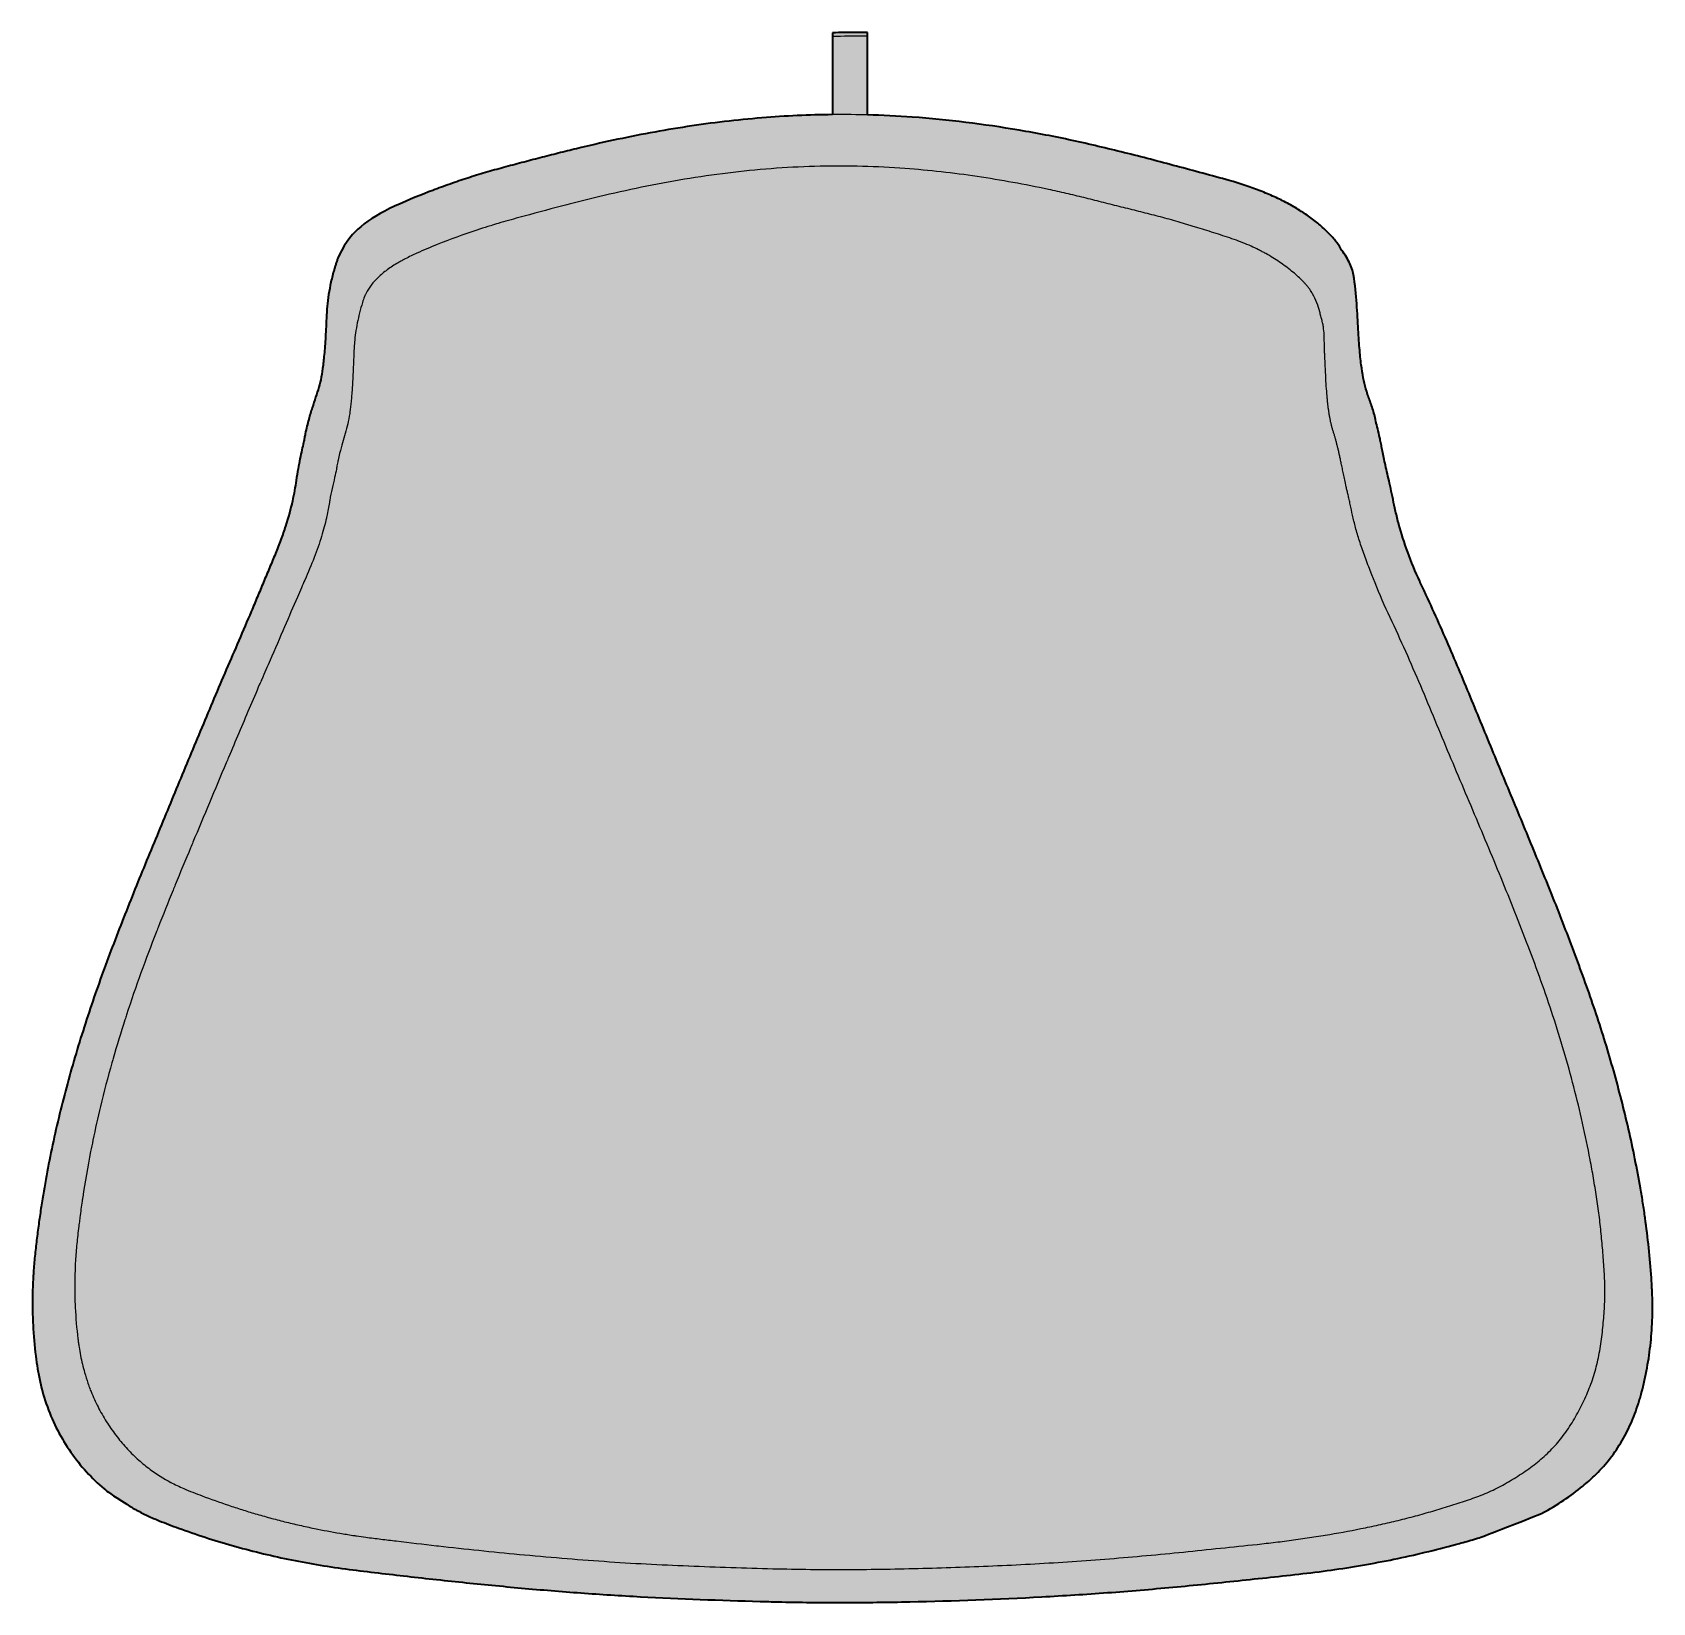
# Model space of a CAD drawing. Header units: millimetres. Extents: x 0 to 1796, y -1115 to 757.
# Drawn here: x 1173 to 1731, y -982 to -440 of the extents above; entities that cross this region are included whole.
import ezdxf

# ---------------------------------------------------------------- set-up
doc = ezdxf.new("R2010")
doc.units = ezdxf.units.MM
doc.layers.add('Blocks', color=7, linetype='Continuous')
doc.layers.add('Blocks$Fill', color=7, linetype='Continuous', true_color=0xffffff)
doc.layers.add('Blocks$Inner', color=7, linetype='Continuous', lineweight=25, true_color=0x007f00)
doc.layers.add('Blocks$Outline', color=7, linetype='Continuous', lineweight=35, true_color=0xff3f3f)

# ---------------------------------------------------------------- blocks, each defined once
blk = doc.blocks.new('PK9 Dining Chair Top')
at = {"layer": 'Blocks$Fill'}
blk.add_hatch(color=256, dxfattribs=at).paths.add_polyline_path([(92.14, 242.36), (90.43, 241.53), (88.8, 240.69), (87.25, 239.84), (85.77, 238.97), (84.36, 238.08), (83.02, 237.17), (82.38, 236.71), (81.75, 236.24), (81.14, 235.77), (80.54, 235.29), (80.04, 234.88), (79.55, 234.45), (79.07, 234.01), (78.59, 233.56), (78.12, 233.08), (77.66, 232.57), (77.19, 232.04), (76.73, 231.46), (76.27, 230.84), (75.8, 230.18), (75.33, 229.47), (74.86, 228.7), (74.38, 227.88), (73.89, 226.98), (73.39, 226.03), (72.88, 224.99), (72.76, 224.72), (72.65, 224.46), (72.45, 223.93), (72.26, 223.38), (72.07, 222.83), (71.72, 221.73), (71.08, 219.49), (70.52, 217.26), (70.03, 215.07), (69.63, 212.93), (69.3, 210.84), (69.17, 209.82), (69.06, 208.81), (68.89, 206.85), (68.05, 192.58), (67.8, 189.86), (67.52, 187.46), (67.24, 185.34), (67.09, 184.36), (66.93, 183.42), (66.74, 182.5), (66.54, 181.61), (66.32, 180.74), (66.08, 179.87), (65.55, 178.16), (63.78, 172.85), (63.18, 170.9), (62.58, 168.79), (61.97, 166.45), (61.68, 165.18), (61.4, 163.83), (60.8, 160.85), (58.91, 151.75), (58.24, 147.7), (57.7, 144.32), (57.36, 142.49), (56.95, 140.56), (56.47, 138.55), (55.92, 136.44), (55.3, 134.26), (54.6, 132.02), (53.83, 129.71), (52.99, 127.34), (51.11, 122.49), (1.19, 3.02), (-6.56, -16.98), (-10.17, -26.91), (-13.58, -36.96), (-16.87, -47.33), (-19.92, -57.76), (-22.68, -68.23), (-25.17, -78.82), (-27.36, -89.48), (-29.24, -100.15), (-30.8, -110.88), (-31.48, -116.43), (-32.07, -121.99), (-32.29, -124.7), (-32.46, -127.37), (-32.58, -130.05), (-32.66, -132.73), (-32.69, -135.43), (-32.67, -138.13), (-32.6, -140.83), (-32.49, -143.55), (-32.1, -149.02), (-31.56, -154.34), (-31.27, -156.52), (-30.94, -158.72), (-30.54, -160.98), (-30.07, -163.22), (-29.54, -165.43), (-28.94, -167.62), (-28.27, -169.78), (-27.54, -171.91), (-26.74, -174), (-25.88, -176.06), (-24.96, -178.08), (-23.97, -180.06), (-22.92, -181.99), (-21.82, -183.88), (-20.66, -185.72), (-19.44, -187.52), (-18.17, -189.28), (-16.85, -190.99), (-15.48, -192.66), (-14.07, -194.27), (-12.6, -195.83), (-11.09, -197.34), (-9.54, -198.79), (-8.74, -199.49), (-7.51, -200.53), (-7.03, -200.91), (-6.45, -201.34), (-5.7, -201.87), (-3.54, -203.31), (-0.14, -205.47), (1.54, -206.52), (3.25, -207.5), (4.2, -208.02), (5.16, -208.51), (7.1, -209.45), (9.05, -210.33), (11.04, -211.16), (17.72, -213.71), (22.28, -215.32), (26.88, -216.86), (31.53, -218.32), (36.23, -219.71), (40.97, -221.01), (45.76, -222.23), (50.59, -223.37), (55.45, -224.42), (60.35, -225.39), (65.28, -226.27), (75.24, -227.77), (115.6, -232.4), (156.46, -236.06), (177.03, -237.37), (218.28, -238.99), (224.33, -239.14), (247.13, -239.39), (269.93, -239.11), (315.42, -237.42), (338.07, -235.97), (383.08, -231.84), (405.4, -229.42), (416.52, -227.99), (427.37, -226.25), (438.2, -224.16), (448.91, -221.74), (459.44, -219.01), (465.32, -217.33), (466.21, -217.04), (469.46, -215.85), (487.71, -208.63), (489.9, -207.46), (491.87, -206.34), (493.7, -205.22), (495.44, -204.09), (497.14, -202.92), (498.81, -201.71), (500.43, -200.47), (502, -199.21), (503.02, -198.36), (504.01, -197.5), (505.01, -196.6), (505.99, -195.67), (507.28, -194.39), (508.52, -193.07), (509.72, -191.72), (510.88, -190.32), (511.99, -188.88), (513.07, -187.4), (514.09, -185.88), (515.07, -184.32), (516.01, -182.72), (516.89, -181.08), (517.73, -179.42), (518.51, -177.73), (519.25, -176.02), (519.93, -174.3), (520.56, -172.56), (521.15, -170.74), (521.72, -168.86), (522.25, -166.97), (522.79, -164.84), (523.29, -162.7), (523.74, -160.56), (524.16, -158.4), (524.54, -156.22), (524.87, -154.05), (525.16, -151.88), (525.41, -149.72), (525.62, -147.55), (525.78, -145.37), (525.91, -143.18), (525.99, -140.98), (526.03, -138.77), (526.02, -136.55), (525.9, -132.11), (525.64, -127.37), (525.24, -122.19), (524.75, -117.01), (523.49, -106.69), (521.89, -96.48), (519.97, -86.25), (517.77, -76.07), (515.33, -65.99), (512.65, -56), (509.73, -46.11), (506.61, -36.33), (503.28, -26.67), (496.08, -7.26), (464.75, 69.38), (452.39, 98.53), (447.97, 108.17), (447.46, 109.26), (445.74, 112.97), (443.57, 117.97), (442.57, 120.46), (441.63, 122.95), (440.76, 125.41), (439.96, 127.85), (439.22, 130.24), (438.56, 132.58), (437.96, 134.86), (437.44, 137.06), (433.11, 156.73), (432.35, 160.75), (431.98, 162.48), (430.1, 170.43), (429.82, 171.51), (429.5, 172.55), (429.17, 173.57), (427.79, 177.45), (427.48, 178.39), (427.19, 179.33), (426.93, 180.27), (426.7, 181.22), (426.48, 182.19), (426.28, 183.19), (426.09, 184.23), (425.73, 186.46), (425.4, 188.98), (425.11, 191.85), (424.11, 207.53), (423.71, 212.38), (423.13, 217.49), (423.03, 218.16), (422.93, 218.69), (422.81, 219.23), (422.67, 219.77), (422.51, 220.32), (422.33, 220.87), (422.13, 221.42), (421.9, 221.98), (421.66, 222.54), (421.39, 223.1), (421.1, 223.67), (420.79, 224.24), (420.46, 224.81), (420.11, 225.39), (419.73, 225.96), (419.33, 226.53), (418.83, 227.22), (418.44, 227.87), (418.03, 228.52), (417.6, 229.16), (417.13, 229.81), (416.6, 230.51), (416.03, 231.2), (415.42, 231.9), (414.78, 232.6), (414.1, 233.3), (413.39, 234), (412.63, 234.71), (411.84, 235.41), (411.01, 236.12), (410.15, 236.82), (409.25, 237.52), (408.33, 238.22), (407.37, 238.91), (406.4, 239.59), (405.4, 240.25), (404.38, 240.91), (403.34, 241.55), (402.29, 242.17), (400.13, 243.38), (397.91, 244.52), (395.62, 245.61), (393.23, 246.66), (390.75, 247.66), (388.19, 248.62), (385.55, 249.54), (382.82, 250.42), (380, 251.25), (343.92, 260.83), (325.86, 265.07), (316.76, 266.93), (307.62, 268.59), (298.45, 270.05), (289.24, 271.29), (280.01, 272.32), (270.75, 273.1), (263.02, 273.57), (255.29, 273.86), (255.29, 302.32), (251.19, 302.33), (243.29, 302.19), (243.29, 273.96), (237.19, 273.84), (231.08, 273.61), (218.89, 272.84), (212.42, 272.25), (205.97, 271.55), (199.54, 270.74), (193.11, 269.82), (180.32, 267.65), (167.6, 265.11), (154.96, 262.21), (129.81, 255.73), (123.57, 253.97), (117.42, 252.07), (111.38, 250.01), (105.4, 247.83), (99.31, 245.43)], flags=0)
at = {"layer": 'Blocks$Inner'}
for p, q in [((243.29, 273.96), (243.29, 302.19)), ((255.29, 302.32), (255.29, 273.86))]:
    blk.add_line(p, q, dxfattribs=at)
for points, knots in [([(243.29, 302.19), (245.92, 302.27), (249.92, 302.34), (253.92, 302.33), (255.29, 302.32)], [28.2302908, 28.2302908, 28.2302908, 28.2302908, 28.27378068, 28.29636805, 28.29636805, 28.29636805, 28.29636805]), ([(255.29, 301.02), (254.94, 301.03), (250.94, 301.05), (246.94, 301), (243.29, 300.89)], [0.11927502, 0.11927502, 0.11927502, 0.11927502, 0.125, 0.18513668, 0.18513668, 0.18513668, 0.18513668]), ([(270.75, 273.1), (262.11, 273.72), (244.82, 274.31), (218.86, 273.15), (197.37, 270.62), (180.31, 267.71), (167.58, 265.16), (157.05, 262.74), (148.66, 260.66), (142.39, 259.04), (136.1, 257.4), (129.81, 255.74), (123.56, 254), (117.41, 252.1), (111.36, 250.03), (103.4, 247.13), (97.54, 244.74), (92.14, 242.36)], [2.079688, 2.079688, 2.079688, 2.079688, 2.222545, 2.365402, 2.50826, 2.579688, 2.651117, 2.722545, 2.75826, 2.793974, 2.829688, 2.865402, 2.901117, 2.936831, 2.972545, 3.00826, 3.079688, 3.079688, 3.079688, 3.079688]), ([(380, 251.25), (373.95, 252.93), (364.89, 255.37), (352.91, 258.55), (343.92, 260.84), (334.91, 263.04), (322.86, 265.79), (301.55, 269.89), (283.12, 272.22), (270.75, 273.1)], [1.079688, 1.079688, 1.079688, 1.079688, 1.246355, 1.329688, 1.413022, 1.496355, 1.579688, 1.746355, 2.079688, 2.079688, 2.079688, 2.079688]), ([(268.23, 255.37), (263.36, 255.73), (253.6, 256.22), (238.83, 256.26), (223.94, 255.56), (208.96, 254.14), (194.03, 252.07), (179.16, 249.37), (165.62, 246.37), (157.04, 244.25), (153.36, 243.31)], [2, 2, 2, 2, 16.71691, 31.433821, 46.515653, 61.597486, 76.744304, 91.891121, 107.039383, 118.48665, 118.48665, 118.48665, 118.48665]), ([(433.49, 104.84), (431.71, 109.01), (429.3, 114.91), (426.98, 121.13), (425.79, 124.49), (424.97, 126.91), (424.24, 129.25), (423.4, 132.26), (422.57, 135.79), (421.9, 138.93), (421.42, 141.19), (421.05, 142.77), (420.7, 144.22), (420.3, 146), (419.88, 147.96), (419.47, 150.02), (419.07, 151.9), (418.7, 153.59), (418.38, 155.08), (418.09, 156.45), (417.8, 157.75), (417.5, 158.99), (417.22, 160.15), (416.94, 161.26), (416.65, 162.36), (416.32, 163.45), (415.97, 164.53), (415.64, 165.6), (415.34, 166.66), (415.09, 167.72), (414.87, 168.79), (414.67, 169.88), (414.48, 171.01), (414.31, 172.19), (414.15, 173.42), (414, 174.73), (413.82, 176.61), (413.6, 179.27), (413.35, 182.96), (413.21, 186.5), (413.1, 189.2), (413.03, 190.81), (412.94, 192.04), (412.88, 193.3), (412.86, 195.02), (412.85, 197.23), (412.71, 199.54), (412.45, 201.21), (412.25, 202.17), (412.06, 202.91), (411.86, 203.64), (411.6, 204.64), (411.14, 206.41), (410.36, 209), (409.18, 211.63), (408.01, 213.46), (407.23, 214.5), (406.58, 215.27), (405.87, 216.05), (404.85, 217.1), (402.89, 218.95), (399.64, 221.59), (395.91, 224.13), (393.11, 225.78), (391.46, 226.68), (389.8, 227.54), (387.6, 228.58), (383.81, 230.15), (378.7, 231.96), (373.4, 233.64), (369.73, 234.76), (367.67, 235.39), (366.15, 235.86), (364.65, 236.32), (362.64, 236.92), (359.14, 237.92), (354.12, 239.25), (348.1, 240.76), (342.06, 242.27), (335.99, 243.82), (329.93, 245.33), (323.84, 246.78), (315.7, 248.59), (305.47, 250.61), (289.01, 253.35), (276.58, 254.75), (268.23, 255.37)], [1, 1, 1, 1, 1.027778, 1.041667, 1.048611, 1.055556, 1.0625, 1.069444, 1.083333, 1.097222, 1.104167, 1.111111, 1.118056, 1.125, 1.138889, 1.152778, 1.166667, 1.180556, 1.194444, 1.208333, 1.222222, 1.236111, 1.25, 1.263889, 1.277778, 1.291667, 1.305556, 1.319444, 1.333333, 1.347222, 1.361111, 1.375, 1.388889, 1.402778, 1.416667, 1.430556, 1.444444, 1.472222, 1.5, 1.527778, 1.541667, 1.548611, 1.555556, 1.5625, 1.569444, 1.583333, 1.597222, 1.604167, 1.607639, 1.611111, 1.614583, 1.618056, 1.625, 1.638889, 1.652778, 1.659722, 1.663194, 1.666667, 1.670139, 1.673611, 1.680556, 1.694444, 1.708333, 1.715278, 1.71875, 1.722222, 1.729167, 1.736111, 1.75, 1.763889, 1.770833, 1.774306, 1.777778, 1.78125, 1.784722, 1.791667, 1.805556, 1.819444, 1.833333, 1.847222, 1.861111, 1.875, 1.888889, 1.916667, 1.944444, 2, 2, 2, 2]), ([(418.83, 227.22), (418.34, 228.09), (417.15, 229.89), (414.89, 232.59), (411.94, 235.41), (408.4, 238.24), (404.43, 240.95), (400.18, 243.42), (395.68, 245.64), (389.19, 248.38), (383.81, 250.17), (380, 251.25)], [0.2531995, 0.2531995, 0.2531995, 0.2531995, 0.3296882, 0.4130215, 0.4963549, 0.5796882, 0.6630215, 0.7463549, 0.8296882, 0.9130215, 1.0796882, 1.0796882, 1.0796882, 1.0796882]), ([(92.14, 242.36), (87.47, 240.17), (80.48, 235.91), (75.62, 230.7), (72.88, 224.99)], [3.0796882, 3.0796882, 3.0796882, 3.0796882, 3.5796882, 4.005033, 4.005033, 4.005033, 4.005033]), ([(153.36, 243.31), (152.16, 243), (146.04, 241.42), (137.58, 239.15), (129.43, 236.88), (126.22, 235.91), (125.35, 235.64)], [118.48665, 118.48665, 118.48665, 118.48665, 122.186001, 137.510084, 144.836115, 147.606671, 147.606671, 147.606671, 147.606671]), ([(125.29, 235.63), (124.99, 235.54), (123.41, 235.05), (117.17, 233.04), (108.91, 230.03), (100.8, 226.59), (96.75, 224.68), (94.65, 223.56), (92.48, 222.33), (89.58, 220.45), (86.72, 218.07), (84.38, 215.59), (83.07, 213.69), (82.34, 212.32), (82.13, 211.88), (82.07, 211.74)], [-902.708309, -902.708309, -902.708309, -902.708309, -901.770751, -897.708055, -882.878033, -874.921356, -870.17539, -868.636409, -867.097427, -861.797562, -856.519507, -852.697795, -847.11897, -845.388398, -844.528768, -844.528768, -844.528768, -844.528768]), ([(72.45, 223.93), (72.32, 223.57), (72.06, 222.82), (71.72, 221.73), (71.39, 220.62), (70.97, 219.11), (70.5, 217.25), (69.86, 214.33), (69.25, 210.79), (68.98, 208.13), (68.89, 206.85)], [5.005033, 5.005033, 5.005033, 5.005033, 5.067533, 5.130033, 5.192533, 5.255033, 5.380033, 5.505033, 5.755033, 6.005033, 6.005033, 6.005033, 6.005033]), ([(423.03, 218.16), (422.79, 219.57), (421.9, 222.51), (420.04, 225.62), (418.86, 227.19), (418.83, 227.22)], [0, 0, 0, 0, 0.125, 0.25, 0.2531995, 0.2531995, 0.2531995, 0.2531995]), ([(445.74, 112.97), (444.23, 116.29), (441.45, 123), (438.89, 131.12), (437.39, 137.13), (436.55, 141.24), (435.73, 145.07), (434.71, 149.65), (433.81, 153.55), (433.09, 156.78), (432.69, 158.89), (432.35, 160.77), (431.85, 163.08), (431.24, 165.6), (430.62, 168.19), (429.96, 171.2), (428.85, 174.61), (427.39, 178.41), (426.44, 182.11), (425.72, 186.27), (425.08, 191.56), (424.61, 198.61), (424.2, 207.29), (423.58, 214.02), (423.13, 217.49)], [25.50077, 25.50077, 25.50077, 25.50077, 25.539231, 25.577693, 25.596924, 25.616154, 25.635385, 25.654616, 25.693078, 25.712308, 25.731539, 25.75077, 25.770001, 25.808462, 25.846924, 25.885385, 25.962308, 26.039231, 26.116154, 26.193078, 26.270001, 26.346924, 26.423847, 26.50077, 26.50077, 26.50077, 26.50077]), ([(82.07, 211.74), (81.98, 211.55), (81.61, 210.68), (80.57, 207.41), (79.19, 201.99), (78.44, 196.7), (78.22, 193.08), (78.17, 191.44), (78.08, 189.32), (77.92, 185.54), (77.76, 182.2), (77.58, 179.32), (77.52, 178.37), (77.45, 177.62)], [-844.528768, -844.528768, -844.528768, -844.528768, -843.36608, -839.321271, -824.505121, -809.688971, -804.006954, -798.324936, -797.266929, -787.501347, -767.758581, -766.160874, -757.16378, -757.16378, -757.16378, -757.16378]), ([(77.45, 177.62), (77.45, 177.59), (77.39, 176.83), (77.31, 175.96), (77.1, 173.82), (76.98, 172.52), (76.83, 171.4)], [-757.16378, -757.16378, -757.16378, -757.16378, -756.904275, -748.042708, -746.151653, -728.042329, -728.042329, -728.042329, -728.042329]), ([(76.83, 171.4), (76.81, 171.21), (76.6, 169.77), (76.08, 167.31), (75.14, 164.05), (74.2, 160.79), (73.41, 157.73), (72.85, 155.39), (72.51, 153.77), (72.34, 152.77), (72.04, 151.02), (71.57, 148.8), (70.72, 145.24), (70.07, 142.1), (69.49, 138.92), (69.17, 136.91), (68.33, 133.05), (67.15, 128.56), (64.6, 121.21), (62, 115.11), (59.98, 110.55), (57.67, 105.19), (54.11, 96.86), (50.01, 87.35), (47.1, 80.76), (44.69, 75.2), (40.85, 66.21), (37.04, 57.14), (30.53, 41.76), (26.21, 31.37), (20.34, 17.41), (18.05, 11.92), (14.32, 2.74), (12.12, -2.77), (8.41, -12.26), (4.61, -22.19), (1.16, -32.3), (-2.04, -42.18), (-3.58, -47.23), (-4.87, -51.72)], [-728.042329, -728.042329, -728.042329, -728.042329, -724.912638, -704.424035, -684.855574, -666.251018, -647.496827, -636.871784, -634.596337, -627.134927, -624.942086, -615.355451, -605.325455, -596.531057, -595.101471, -586.852209, -585.857723, -577.075244, -568.128669, -559.278174, -556.252586, -552.720196, -541.384204, -528.761042, -521.46723, -519.650029, -510.431119, -491.932138, -489.830934, -459.637938, -457.551248, -443.387051, -441.363554, -427.136078, -425.207576, -410.124509, -394.573385, -392.736248, -378.595626, -378.595626, -378.595626, -378.595626]), ([(58.24, 147.7), (57.93, 145.56), (57.15, 140.82), (55.18, 133.61), (53.04, 127.39), (51.44, 123.26), (50.13, 120.12), (48.72, 116.76), (46.99, 112.63), (44.9, 107.6), (42.08, 100.9), (38.52, 92.52), (34.16, 82.53), (29.91, 72.52), (25.73, 62.51), (20.17, 49.22), (14.7, 35.96), (9.25, 22.78), (5.15, 12.92), (1.18, 3.03), (-2.73, -6.95), (-6.61, -17), (-10.2, -26.89), (-13.59, -36.88), (-16.92, -47.34), (-19.96, -57.75), (-22.72, -68.21), (-25.21, -78.81), (-27.42, -89.48), (-28.98, -98.37), (-30.07, -105.49), (-30.81, -110.84), (-31.5, -116.43), (-32.1, -122.03), (-32.49, -127.37), (-32.69, -132.72), (-32.7, -138.13), (-32.46, -145.33), (-31.97, -150.9), (-31.56, -154.34)], [9.005033, 9.005033, 9.005033, 9.005033, 9.038366, 9.0717, 9.088366, 9.105033, 9.113366, 9.1217, 9.138366, 9.155033, 9.1717, 9.205033, 9.238366, 9.2717, 9.305033, 9.338366, 9.405033, 9.438366, 9.4717, 9.505033, 9.538366, 9.5717, 9.605033, 9.638366, 9.6717, 9.705033, 9.738366, 9.7717, 9.805033, 9.838366, 9.855033, 9.8717, 9.888366, 9.905033, 9.9217, 9.938366, 9.955033, 9.9717, 10.005033, 10.005033, 10.005033, 10.005033]), ([(503.28, -26.67), (502.15, -23.49), (499.84, -17.16), (496.09, -7.24), (492.27, 2.58), (488.49, 11.88), (484.61, 21.37), (479.4, 34.07), (472.7, 50.02), (464.77, 69.37), (456.73, 88.78), (450.98, 101.8), (447.97, 108.17)], [22.50077, 22.50077, 22.50077, 22.50077, 22.572198, 22.643627, 22.715056, 22.786484, 22.857913, 22.929341, 23.072198, 23.215056, 23.357913, 23.50077, 23.50077, 23.50077, 23.50077]), ([(222.68, -227.7), (231.3, -227.91), (248.53, -228.1), (274.41, -227.63), (300.17, -226.75), (325.94, -225.33), (347.29, -223.61), (364.31, -221.97), (377.01, -220.61), (387.59, -219.54), (396, -218.61), (402.27, -217.79), (408.51, -216.87), (416.81, -215.56), (425, -214.04), (433.08, -212.29), (439.11, -210.87), (444.09, -209.59), (448.03, -208.48), (450.96, -207.6), (453.88, -206.71), (457.79, -205.52), (462.65, -203.98), (467.39, -202.21), (471.05, -200.59), (473.72, -199.24), (476.33, -197.76), (479.81, -195.69), (484.03, -192.86), (488.76, -189.04), (492.96, -184.81), (496.65, -180.02), (499.95, -174.71), (502.32, -170.02), (503.96, -166.17), (505.08, -163.28), (506.04, -160.32), (507.13, -156.24), (508.15, -150.96), (508.83, -145.56), (509.21, -141.25), (509.44, -138.05), (509.59, -134.86), (509.63, -130.57), (509.43, -125.16), (509.03, -119.75), (508.63, -115.43), (508.33, -112.21), (508.01, -109), (507.49, -104.72), (506.74, -99.38), (505.69, -92.99), (504.18, -84.52), (501.99, -73.99), (497.94, -57.32), (493.16, -40.94), (487.62, -24.9), (481.72, -8.98), (473.87, 10.64), (464.1, 33.99), (454.11, 57.49), (444.35, 81.32), (437.19, 97.11), (433.49, 104.84)], [0, 0, 0, 0, 0.043478, 0.086957, 0.130435, 0.173913, 0.217391, 0.23913, 0.26087, 0.282609, 0.293478, 0.304348, 0.315217, 0.326087, 0.347826, 0.358696, 0.369565, 0.380435, 0.38587, 0.391304, 0.396739, 0.402174, 0.413043, 0.423913, 0.429348, 0.434783, 0.440217, 0.445652, 0.456522, 0.467391, 0.478261, 0.48913, 0.5, 0.51087, 0.516304, 0.521739, 0.527174, 0.532609, 0.543478, 0.554348, 0.559783, 0.565217, 0.570652, 0.576087, 0.586957, 0.597826, 0.603261, 0.608696, 0.61413, 0.619565, 0.630435, 0.641304, 0.652174, 0.673913, 0.695652, 0.73913, 0.76087, 0.782609, 0.826087, 0.869565, 0.913043, 0.956522, 1, 1, 1, 1]), ([(525.64, -127.37), (525.17, -120.46), (524.27, -111.83), (522.75, -101.55), (521.63, -94.79), (520.01, -86.23), (517.81, -76.05), (514.56, -62.62), (509.88, -46.02), (505.57, -33.07), (503.28, -26.67)], [21.50077, 21.50077, 21.50077, 21.50077, 21.70077, 21.75077, 21.80077, 21.90077, 22.00077, 22.10077, 22.30077, 22.50077, 22.50077, 22.50077, 22.50077]), ([(-4.87, -51.73), (-5.01, -52.21), (-6.56, -57.66), (-9.01, -67), (-11.01, -75.95), (-11.82, -79.85)], [-378.581613, -378.581613, -378.581613, -378.581613, -377.088444, -361.441513, -349.459955, -349.459955, -349.459955, -349.459955]), ([(-11.82, -79.85), (-12.09, -81.17), (-13.42, -87.72), (-14.64, -94.75), (-15.76, -102.33), (-16.17, -105.29), (-16.49, -107.82), (-16.58, -108.49)], [-349.459955, -349.459955, -349.459955, -349.459955, -345.402707, -329.363897, -328.036879, -322.387954, -320.381992, -320.381992, -320.381992, -320.381992]), ([(-16.58, -108.53), (-16.63, -108.88), (-16.8, -110.26), (-17.08, -112.6), (-17.4, -115.57), (-17.75, -119.57), (-18.17, -126.65), (-18.14, -133.02), (-17.94, -137.32), (-17.93, -137.57)], [-320.338288, -320.338288, -320.338288, -320.338288, -319.279639, -316.171327, -313.250141, -310.328955, -304.144758, -291.98286, -291.216641, -291.216641, -291.216641, -291.216641]), ([(522.25, -166.97), (523, -164.13), (523.95, -159.88), (524.9, -154.03), (525.61, -148.29), (526.11, -141), (526.03, -135.08), (525.9, -132.11)], [19.50077, 19.50077, 19.50077, 19.50077, 19.75077, 19.87577, 20.00077, 20.25077, 20.50077, 20.50077, 20.50077, 20.50077]), ([(-17.93, -137.57), (-17.75, -141.2), (-17.39, -145.28), (-16.82, -149.81), (-16.54, -151.75), (-16.12, -154.2), (-15.48, -157.15), (-14.65, -160.34), (-13.75, -163.2), (-13.07, -165.07), (-12.81, -165.75)], [-291.216641, -291.216641, -291.216641, -291.216641, -280.320444, -278.888303, -277.456162, -274.416631, -271.363618, -268.310605, -264.402092, -262.187693, -262.187693, -262.187693, -262.187693]), ([(-31.56, -154.34), (-31.38, -155.8), (-31.09, -157.94), (-30.54, -160.99), (-29.62, -165.45), (-27.72, -172), (-24.13, -180.17), (-19.58, -187.63), (-14.19, -194.42), (-9.07, -199.36), (-5.69, -201.99), (-0.14, -205.47)], [10.005033, 10.005033, 10.005033, 10.005033, 10.067533, 10.098783, 10.130033, 10.255033, 10.380033, 10.505033, 10.630033, 10.755033, 10.8184915, 10.8184915, 10.8184915, 10.8184915]), ([(-12.78, -165.83), (-12.59, -166.32), (-11.67, -168.61), (-9.81, -172.59), (-7.37, -176.74), (-5.22, -179.91), (-3.52, -182.21), (-1.75, -184.39), (0.09, -186.45), (1.99, -188.41), (3.93, -190.22), (5.9, -191.91), (9.44, -194.67), (13.93, -197.5), (20.01, -200.35), (26.67, -202.9), (33.35, -205.32), (39.51, -207.33), (44.28, -208.78), (49.21, -210.18), (54.29, -211.5), (59.42, -212.73), (65.76, -214.11), (71.89, -215.26), (76.75, -216.04), (78.66, -216.33), (79.1, -216.39)], [-262.094963, -262.094963, -262.094963, -262.094963, -260.493563, -254.490579, -248.487595, -245.448948, -242.410301, -239.457538, -236.504775, -233.60679, -230.708805, -227.979259, -225.249714, -216.196464, -210.860642, -203.55806, -193.242201, -188.084271, -182.926342, -177.409682, -171.893023, -166.376364, -160.859705, -151.600473, -146.970857, -145.618553, -145.618553, -145.618553, -145.618553]), ([(505.99, -195.67), (507.74, -193.99), (510.99, -190.44), (515.2, -184.43), (518.08, -178.89), (519.96, -174.31), (520.76, -171.99), (521.15, -170.74)], [17.50077, 17.50077, 17.50077, 17.50077, 17.75077, 18.00077, 18.25077, 18.37577, 18.50077, 18.50077, 18.50077, 18.50077]), ([(-0.14, -205.47), (0.97, -206.19), (2.72, -207.23), (4.83, -208.35), (6.13, -209), (8.07, -209.92), (9.7, -210.63), (11.04, -211.16)], [10.8184915, 10.8184915, 10.8184915, 10.8184915, 10.8757699, 10.9070199, 10.9226449, 10.9382699, 11.0007699, 11.0007699, 11.0007699, 11.0007699]), ([(405.4, -229.42), (412.98, -228.55), (423.74, -227.01), (438.23, -224.21), (448.93, -221.79), (457.72, -219.51), (464.64, -217.55), (468.08, -216.51), (487.71, -208.63)], [15.00077, 15.00077, 15.00077, 15.00077, 15.334103, 15.50077, 15.667437, 15.834103, 15.917437, 16.00077, 16.00077, 16.00077, 16.00077]), ([(17.72, -213.71), (23.76, -215.91), (36.1, -219.92), (52.15, -223.86), (65.25, -226.33), (75.24, -227.82), (85.27, -229.02), (98.68, -230.58), (115.59, -232.44), (135.98, -234.43), (156.45, -236.13), (183.88, -237.86), (204.5, -238.6), (218.28, -238.99)], [12.00077, 12.00077, 12.00077, 12.00077, 12.10077, 12.20077, 12.25077, 12.30077, 12.35077, 12.40077, 12.50077, 12.60077, 12.70077, 12.80077, 13.00077, 13.00077, 13.00077, 13.00077]), ([(79.11, -216.39), (80.15, -216.55), (82.95, -216.94), (87.51, -217.51), (95.65, -218.49), (102.21, -219.26), (107.02, -219.81), (107.18, -219.83)], [-145.608313, -145.608313, -145.608313, -145.608313, -142.341241, -136.893194, -131.445146, -117.172356, -116.668975, -116.668975, -116.668975, -116.668975]), ([(107.36, -219.85), (116.61, -220.89), (135.59, -222.89), (164.36, -225.29), (183.89, -226.37), (193.63, -226.73), (193.66, -226.74)], [-116.48665, -116.48665, -116.48665, -116.48665, -88.07205, -58.470789, -29.227823, -29.121663, -29.121663, -29.121663, -29.121663]), ([(224.33, -239.14), (231.93, -239.32), (247.13, -239.49), (277.54, -239.06), (307.88, -237.96), (338.08, -236.05), (360.66, -234.15), (383.1, -231.85), (398, -230.27), (405.4, -229.42)], [14.00077, 14.00077, 14.00077, 14.00077, 14.12577, 14.25077, 14.50077, 14.62577, 14.75077, 14.87577, 15.00077, 15.00077, 15.00077, 15.00077])]:
    blk.add_open_spline(points, degree=3, knots=knots, dxfattribs=at)
for points in [[(72.88, 224.99), (72.8, 224.81), (72.65, 224.46), (72.52, 224.11), (72.45, 223.93)], [(68.89, 206.85), (68.71, 204.04), (68.49, 198.82), (68.07, 192.34), (67.52, 187.28), (66.98, 183.34), (66.14, 179.86), (64.98, 176.47), (63.78, 172.92), (62.59, 168.93), (61.76, 165.69), (61.4, 163.83)], [(61.4, 163.83), (61.31, 163.37), (61.13, 162.44), (60.92, 161.4), (60.8, 160.85)], [(60.8, 160.85), (60.46, 159.26), (59.59, 155.59), (58.68, 150.59), (58.24, 147.7)], [(447.46, 109.26), (447.17, 109.88), (446.59, 111.12), (446.02, 112.36), (445.74, 112.97)], [(447.97, 108.17), (447.88, 108.35), (447.71, 108.71), (447.54, 109.07), (447.46, 109.26)], [(525.9, -132.11), (525.86, -131.32), (525.79, -129.74), (525.69, -128.16), (525.64, -127.37)], [(521.15, -170.74), (521.34, -170.13), (521.73, -168.85), (522.08, -167.59), (522.25, -166.97)], [(487.71, -208.63), (490.79, -207.04), (495.52, -204.21), (499.95, -200.9), (502, -199.21)], [(502, -199.21), (502.69, -198.65), (504.02, -197.52), (505.34, -196.3), (505.99, -195.67)], [(11.04, -211.16), (12.14, -211.61), (14.37, -212.48), (16.6, -213.3), (17.72, -213.71)], [(193.67, -226.74), (203.33, -227.14), (213, -227.45), (222.68, -227.7)], [(218.28, -238.99), (219.29, -239.01), (221.3, -239.07), (223.32, -239.12), (224.33, -239.14)]]:
    blk.add_open_spline(points, degree=3, dxfattribs=at)
at = {"layer": 'Blocks$Outline'}
for points in [[(243.29, 302.19), (243.29, 273.96)], [(255.29, 273.86), (255.29, 302.32)]]:
    blk.add_lwpolyline(points, dxfattribs=at)
for points, knots in [([(255.29, 302.32), (253.92, 302.33), (249.92, 302.34), (245.92, 302.27), (243.29, 302.19)], [-0.87973023, -0.87973023, -0.87973023, -0.87973023, -0.85714286, -0.81365298, -0.81365298, -0.81365298, -0.81365298]), ([(243.29, 273.96), (235.15, 273.88), (218.36, 273.09), (197.37, 270.62), (180.31, 267.71), (167.58, 265.16), (157.05, 262.74), (148.66, 260.66), (142.39, 259.04), (136.1, 257.4), (129.81, 255.74), (123.56, 254), (117.41, 252.1), (111.36, 250.03), (103.4, 247.13), (97.54, 244.74), (92.14, 242.36)], [-0.8487478, -0.8487478, -0.8487478, -0.8487478, -0.7142857, -0.5714286, -0.5, -0.4285714, -0.3571429, -0.3214286, -0.2857143, -0.25, -0.2142857, -0.1785714, -0.1428571, -0.1071429, -0.0714286, 0, 0, 0, 0]), ([(380, 251.25), (373.95, 252.93), (364.89, 255.37), (352.91, 258.55), (343.92, 260.84), (334.91, 263.04), (322.86, 265.79), (301.55, 269.89), (283.12, 272.22), (270.75, 273.1)], [-1, -1, -1, -1, -0.833333, -0.75, -0.666667, -0.583333, -0.5, -0.333333, 0, 0, 0, 0]), ([(418.83, 227.22), (418.34, 228.09), (417.15, 229.89), (414.89, 232.59), (411.94, 235.41), (408.4, 238.24), (404.43, 240.95), (400.18, 243.42), (395.68, 245.64), (389.19, 248.38), (383.81, 250.17), (380, 251.25)], [-0.8264887, -0.8264887, -0.8264887, -0.8264887, -0.75, -0.6666667, -0.5833333, -0.5, -0.4166667, -0.3333333, -0.25, -0.1666667, 0, 0, 0, 0]), ([(92.14, 242.36), (87.47, 240.17), (80.48, 235.91), (75.62, 230.7), (72.88, 224.99)], [-1, -1, -1, -1, -0.5, -0.0746552, -0.0746552, -0.0746552, -0.0746552]), ([(72.45, 223.93), (72.32, 223.57), (72.06, 222.82), (71.72, 221.73), (71.39, 220.62), (70.97, 219.11), (70.5, 217.25), (69.86, 214.33), (69.25, 210.79), (68.98, 208.13), (68.89, 206.85)], [0, 0, 0, 0, 0.0625, 0.125, 0.1875, 0.25, 0.375, 0.5, 0.75, 1, 1, 1, 1]), ([(423.03, 218.16), (422.79, 219.57), (421.9, 222.51), (420.04, 225.62), (418.86, 227.19), (418.83, 227.22)], [0, 0, 0, 0, 0.125, 0.25, 0.2531995, 0.2531995, 0.2531995, 0.2531995]), ([(445.74, 112.97), (444.23, 116.29), (441.45, 123), (438.89, 131.12), (437.39, 137.13), (436.55, 141.24), (435.73, 145.07), (434.71, 149.65), (433.81, 153.55), (433.09, 156.78), (432.69, 158.89), (432.35, 160.77), (431.85, 163.08), (431.24, 165.6), (430.62, 168.19), (429.96, 171.2), (428.85, 174.61), (427.39, 178.41), (426.44, 182.11), (425.72, 186.27), (425.08, 191.56), (424.61, 198.61), (424.2, 207.29), (423.58, 214.02), (423.13, 217.49)], [0, 0, 0, 0, 0.038462, 0.076923, 0.096154, 0.115385, 0.134615, 0.153846, 0.192308, 0.211538, 0.230769, 0.25, 0.269231, 0.307692, 0.346154, 0.384615, 0.461538, 0.538462, 0.615385, 0.692308, 0.769231, 0.846154, 0.923077, 1, 1, 1, 1]), ([(58.24, 147.7), (57.93, 145.56), (57.15, 140.82), (55.18, 133.61), (53.04, 127.39), (51.44, 123.26), (50.13, 120.12), (48.72, 116.76), (46.99, 112.63), (44.9, 107.6), (42.08, 100.9), (38.52, 92.52), (34.16, 82.53), (29.91, 72.52), (25.73, 62.51), (20.17, 49.22), (14.7, 35.96), (9.25, 22.78), (5.15, 12.92), (1.18, 3.03), (-2.73, -6.95), (-6.61, -17), (-10.2, -26.89), (-13.59, -36.88), (-16.92, -47.34), (-19.96, -57.75), (-22.72, -68.21), (-25.21, -78.81), (-27.42, -89.48), (-28.98, -98.37), (-30.07, -105.49), (-30.81, -110.84), (-31.5, -116.43), (-32.1, -122.03), (-32.49, -127.37), (-32.69, -132.72), (-32.7, -138.13), (-32.46, -145.33), (-31.97, -150.9), (-31.56, -154.34)], [0, 0, 0, 0, 0.033333, 0.066667, 0.083333, 0.1, 0.108333, 0.116667, 0.133333, 0.15, 0.166667, 0.2, 0.233333, 0.266667, 0.3, 0.333333, 0.4, 0.433333, 0.466667, 0.5, 0.533333, 0.566667, 0.6, 0.633333, 0.666667, 0.7, 0.733333, 0.766667, 0.8, 0.833333, 0.85, 0.866667, 0.883333, 0.9, 0.916667, 0.933333, 0.95, 0.966667, 1, 1, 1, 1]), ([(503.28, -26.67), (502.15, -23.49), (499.84, -17.16), (496.09, -7.24), (492.27, 2.58), (488.49, 11.88), (484.61, 21.37), (479.4, 34.07), (472.7, 50.02), (464.77, 69.37), (456.73, 88.78), (450.98, 101.8), (447.97, 108.17)], [0, 0, 0, 0, 0.071429, 0.142857, 0.214286, 0.285714, 0.357143, 0.428571, 0.571429, 0.714286, 0.857143, 1, 1, 1, 1]), ([(525.64, -127.37), (525.17, -120.46), (524.27, -111.83), (522.75, -101.55), (521.63, -94.79), (520.01, -86.23), (517.81, -76.05), (514.56, -62.62), (509.88, -46.02), (505.57, -33.07), (503.28, -26.67)], [0, 0, 0, 0, 0.2, 0.25, 0.3, 0.4, 0.5, 0.6, 0.8, 1, 1, 1, 1]), ([(522.25, -166.97), (523, -164.13), (523.95, -159.88), (524.9, -154.03), (525.61, -148.29), (526.11, -141), (526.03, -135.08), (525.9, -132.11)], [0, 0, 0, 0, 0.25, 0.375, 0.5, 0.75, 1, 1, 1, 1]), ([(-31.56, -154.34), (-31.38, -155.8), (-31.09, -157.94), (-30.54, -160.99), (-29.62, -165.45), (-27.72, -172), (-24.13, -180.17), (-19.58, -187.63), (-14.19, -194.42), (-9.07, -199.36), (-5.69, -201.99), (-0.14, -205.47)], [0, 0, 0, 0, 0.0625, 0.09375, 0.125, 0.25, 0.375, 0.5, 0.625, 0.75, 0.8134586, 0.8134586, 0.8134586, 0.8134586]), ([(505.99, -195.67), (507.74, -193.99), (510.99, -190.44), (515.2, -184.43), (518.08, -178.89), (519.96, -174.31), (520.76, -171.99), (521.15, -170.74)], [0, 0, 0, 0, 0.25, 0.5, 0.75, 0.875, 1, 1, 1, 1]), ([(-0.14, -205.47), (0.97, -206.19), (2.72, -207.23), (4.83, -208.35), (6.13, -209), (8.07, -209.92), (9.7, -210.63), (11.04, -211.16)], [0.8177217, 0.8177217, 0.8177217, 0.8177217, 0.875, 0.90625, 0.921875, 0.9375, 1, 1, 1, 1]), ([(405.4, -229.42), (412.98, -228.55), (423.74, -227.01), (438.23, -224.21), (448.93, -221.79), (457.72, -219.51), (464.64, -217.55), (468.08, -216.51), (487.71, -208.63)], [-1, -1, -1, -1, -0.666667, -0.5, -0.333333, -0.166667, -0.083333, 0, 0, 0, 0]), ([(17.72, -213.71), (23.76, -215.91), (36.1, -219.92), (52.15, -223.86), (65.25, -226.33), (75.24, -227.82), (85.27, -229.02), (98.68, -230.58), (115.59, -232.44), (135.98, -234.43), (156.45, -236.13), (183.88, -237.86), (204.5, -238.6), (218.28, -238.99)], [0, 0, 0, 0, 0.1, 0.2, 0.25, 0.3, 0.35, 0.4, 0.5, 0.6, 0.7, 0.8, 1, 1, 1, 1]), ([(224.33, -239.14), (231.93, -239.32), (247.13, -239.49), (277.54, -239.06), (307.88, -237.96), (338.08, -236.05), (360.66, -234.15), (383.1, -231.85), (398, -230.27), (405.4, -229.42)], [-1, -1, -1, -1, -0.875, -0.75, -0.5, -0.375, -0.25, -0.125, 0, 0, 0, 0])]:
    blk.add_open_spline(points, degree=3, knots=knots, dxfattribs=at)
for points in [[(270.75, 273.1), (265.6, 273.47), (260.44, 273.72), (255.29, 273.86)], [(72.88, 224.99), (72.8, 224.81), (72.65, 224.46), (72.52, 224.11), (72.45, 223.93)], [(423.13, 217.49), (423.11, 217.6), (423.08, 217.83), (423.04, 218.05), (423.03, 218.16)], [(68.89, 206.85), (68.71, 204.04), (68.49, 198.82), (68.07, 192.34), (67.52, 187.28), (66.98, 183.34), (66.14, 179.86), (64.98, 176.47), (63.78, 172.92), (62.59, 168.93), (61.76, 165.69), (61.4, 163.83)], [(61.4, 163.83), (61.31, 163.37), (61.13, 162.44), (60.92, 161.4), (60.8, 160.85)], [(60.8, 160.85), (60.46, 159.26), (59.59, 155.59), (58.68, 150.59), (58.24, 147.7)], [(447.46, 109.26), (447.17, 109.88), (446.59, 111.12), (446.02, 112.36), (445.74, 112.97)], [(447.97, 108.17), (447.88, 108.35), (447.71, 108.71), (447.54, 109.07), (447.46, 109.26)], [(525.9, -132.11), (525.86, -131.32), (525.79, -129.74), (525.69, -128.16), (525.64, -127.37)], [(521.15, -170.74), (521.34, -170.13), (521.73, -168.85), (522.08, -167.59), (522.25, -166.97)], [(487.71, -208.63), (490.79, -207.04), (495.52, -204.21), (499.95, -200.9), (502, -199.21)], [(502, -199.21), (502.69, -198.65), (504.02, -197.52), (505.34, -196.3), (505.99, -195.67)], [(11.04, -211.16), (12.14, -211.61), (14.37, -212.48), (16.6, -213.3), (17.72, -213.71)], [(218.28, -238.99), (219.29, -239.01), (221.3, -239.07), (223.32, -239.12), (224.33, -239.14)]]:
    blk.add_open_spline(points, degree=3, dxfattribs=at)

msp = doc.modelspace()

# ---------------------------------------------------------------- block references
at = {"layer": 'Blocks'}
msp.add_blockref('PK9 Dining Chair Top', (1205.21, -742.11), dxfattribs=at)

doc.saveas('drawing.dxf')
